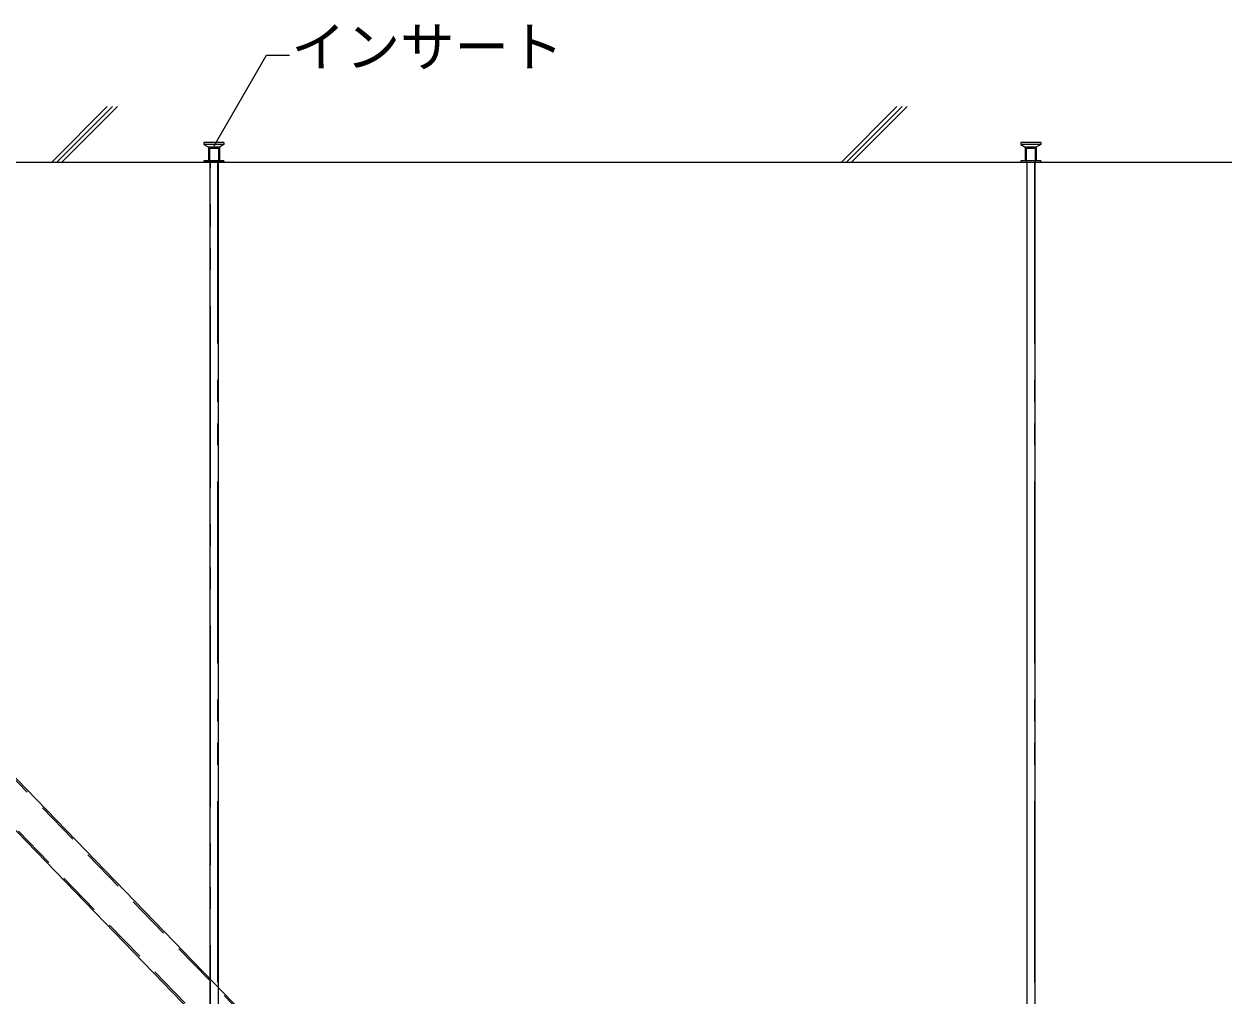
# Model space of a CAD drawing. Units: millimetres on the paper, with parts at other scales. Extents: x -195 to 195, y -140 to 138.
# Drawn here: x -157.28 to -124.02, y -77.11 to -50.35 of the extents above; entities that cross this region are included whole.
import ezdxf
from ezdxf.enums import TextEntityAlignment as Align

# ---------------------------------------------------------------- set-up
doc = ezdxf.new("R2010")
doc.units = ezdxf.units.MM
doc.linetypes.add('DASHED1', pattern=[1.8, 1.2, -0.6])
doc.linetypes.add('DOUBLE_CHAIN1', pattern=[8.8, 5, -1, 0.6, -0.6, 0.6, -1])
for name, color, linetype, lineweight in [('7-1_吊り材', 7, 'Continuous', 18), ('7-4_ブレース・補強材', 3, 'DASHED1', 18), ('7-6_文字', 3, 'Continuous', 18), ('7-9_躯体他', 4, 'Continuous', 9), ('7-C_ビス・アンカーボルト・強調図形', 2, 'Continuous', 25)]:
    doc.layers.add(name, color=color, linetype=linetype, lineweight=lineweight)
doc.styles.add('ＭＳ ゴシック', font='')
doc.styles.get('ＭＳ ゴシック').set_extended_font_data('MS Gothic')

msp = doc.modelspace()

# ---------------------------------------------------------------- linework, layer by layer
at = {"layer": '7-1_吊り材'}
for p, q in [((-152.167, -54.149), (-152.167, -98.316)), ((-152.167, -54.149), (-152.167, -98.316)), ((-151.942, -54.149), (-151.942, -98.316)), ((-151.942, -54.149), (-151.942, -97.98)), ((-129.667, -54.149), (-129.667, -98.316)), ((-129.442, -54.149), (-129.442, -98.316))]:
    msp.add_line(p, q, dxfattribs=at)
at = {"layer": '7-1_吊り材', "linetype": 'DOUBLE_CHAIN1'}
for p, q in [((-152.153, -98.316), (-152.153, -54.149)), ((-151.956, -54.149), (-151.956, -98.316)), ((-129.653, -98.316), (-129.653, -54.149)), ((-129.456, -54.149), (-129.456, -98.316))]:
    msp.add_line(p, q, dxfattribs=at)
at = {"layer": '7-4_ブレース・補強材'}
for p, q in [((-173.065, -55.133), (-130.662, -98.889)), ((-173.725, -55.773), (-131.322, -99.53))]:
    msp.add_line(p, q, dxfattribs=at)
at = {"layer": '7-4_ブレース・補強材', "linetype": 'Continuous'}
for p, q in [((-173.036, -55.105), (-130.633, -98.861)), ((-173.754, -55.801), (-131.351, -99.557))]:
    msp.add_line(p, q, dxfattribs=at)
at = {"layer": '7-6_文字', "color": 7}
for p, q in [((-152.049, -53.7), (-150.611, -51.208)), ((-150.611, -51.208), (-149.97, -51.208))]:
    msp.add_line(p, q, dxfattribs=at)
at = {"layer": '7-9_躯体他'}
for p, q in [((-154.993, -52.619), (-156.523, -54.149)), ((-154.85, -52.617), (-156.381, -54.149)), ((-154.708, -52.617), (-156.24, -54.149)), ((-133.243, -52.619), (-134.773, -54.149)), ((-133.1, -52.617), (-134.632, -54.149)), ((-132.959, -52.617), (-134.49, -54.149)), ((-181.53, -54.149), (-124.017, -54.149))]:
    msp.add_line(p, q, dxfattribs=at)
at = {"layer": '7-C_ビス・アンカーボルト・強調図形', "linetype": 'DASHED1'}
for p, q in [((-151.781, -53.611), (-152.331, -53.611)), ((-152.331, -53.611), (-152.331, -53.661)), ((-151.781, -53.661), (-152.331, -53.661)), ((-152.331, -53.661), (-152.206, -53.736)), ((-151.906, -53.736), (-152.206, -53.736)), ((-152.206, -53.736), (-152.206, -54.111)), ((-152.181, -53.774), (-152.168, -53.774)), ((-152.181, -53.774), (-152.181, -54.149)), ((-151.931, -53.774), (-152.168, -53.774)), ((-151.931, -53.774), (-151.931, -54.149)), ((-151.781, -53.661), (-151.906, -53.736)), ((-151.906, -53.736), (-151.906, -54.111)), ((-151.781, -53.611), (-151.781, -53.661)), ((-129.281, -53.611), (-129.831, -53.611)), ((-129.831, -53.611), (-129.831, -53.661)), ((-129.281, -53.661), (-129.831, -53.661)), ((-129.831, -53.661), (-129.706, -53.736)), ((-129.406, -53.736), (-129.706, -53.736)), ((-129.706, -53.736), (-129.706, -54.111)), ((-129.681, -53.774), (-129.668, -53.774)), ((-129.681, -53.774), (-129.681, -54.149)), ((-129.431, -53.774), (-129.668, -53.774)), ((-129.431, -53.774), (-129.431, -54.149)), ((-129.281, -53.661), (-129.406, -53.736)), ((-129.406, -53.736), (-129.406, -54.111)), ((-129.281, -53.611), (-129.281, -53.661)), ((-151.781, -54.111), (-152.331, -54.111)), ((-152.331, -54.111), (-152.331, -54.149)), ((-151.781, -54.149), (-152.331, -54.149)), ((-151.881, -54.149), (-152.231, -54.149)), ((-151.781, -54.111), (-151.781, -54.149)), ((-129.281, -54.111), (-129.831, -54.111)), ((-129.831, -54.111), (-129.831, -54.149)), ((-129.281, -54.111), (-129.281, -54.149))]:
    msp.add_line(p, q, dxfattribs=at)

# ---------------------------------------------------------------- texts
at = {"layer": '7-6_文字', "color": 7, "style": 'ＭＳ ゴシック'}
msp.add_text('インサート', height=1.1, dxfattribs=at).set_placement((-149.927, -51.854), align=Align.BOTTOM_LEFT)

doc.saveas('drawing.dxf')
